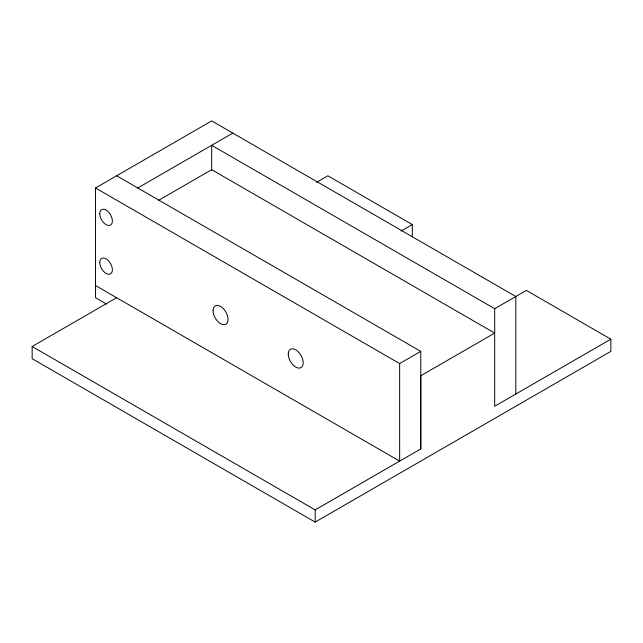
<?xml version="1.0" encoding="UTF-8"?>
<svg xmlns="http://www.w3.org/2000/svg" width="643" height="643" viewBox="0 0 643 643"><rect width="100%" height="100%" fill="white"/><g stroke="black" fill="none" stroke-linecap="round" stroke-linejoin="round"><path stroke-width="0.96" d="M515.807 394.055L515.807 296.503L211.676 120.908L95.51 187.981L95.51 297.725L106.497 304.067M211.676 170.186L211.676 145.302L494.684 308.696L526.368 290.403L610.85 339.183L610.85 351.375L315.166 522.092L32.15 358.69L32.15 346.497L116.632 297.725M412.316 236.753L412.316 224.56L327.834 175.788L316.605 182.266M32.15 346.497L315.166 509.891L420.763 448.927L420.763 375.761L494.684 333.082L211.676 169.688L158.628 200.319M494.684 308.696L494.684 406.247L610.85 339.183M137.755 187.981L232.798 133.109M401.047 231.07L412.316 224.56M95.51 187.981L399.649 363.568L420.763 351.375L420.763 448.927M116.632 175.78L420.763 351.375M95.51 285.532L399.649 461.119L399.649 363.568M315.166 509.891L315.166 522.092M213.066 310.722A10.577 6.108 60 0 0 224.286 324.675A10.577 6.108 60 0 0 224.286 309.717A10.577 6.108 60 0 0 213.066 310.722M99.753 262.497A8.93 5.16 60 0 0 109.23 274.28A8.93 5.16 60 0 0 109.23 261.645A8.93 5.16 60 0 0 99.753 262.497M288.257 354.132A10.577 6.108 60 0 0 299.469 368.085A10.577 6.108 60 0 0 299.469 353.128A10.577 6.108 60 0 0 288.257 354.132M99.753 213.717A8.93 5.16 60 0 0 109.23 225.5A8.93 5.16 60 0 0 109.23 212.873A8.93 5.16 60 0 0 99.753 213.717"/></g></svg>
